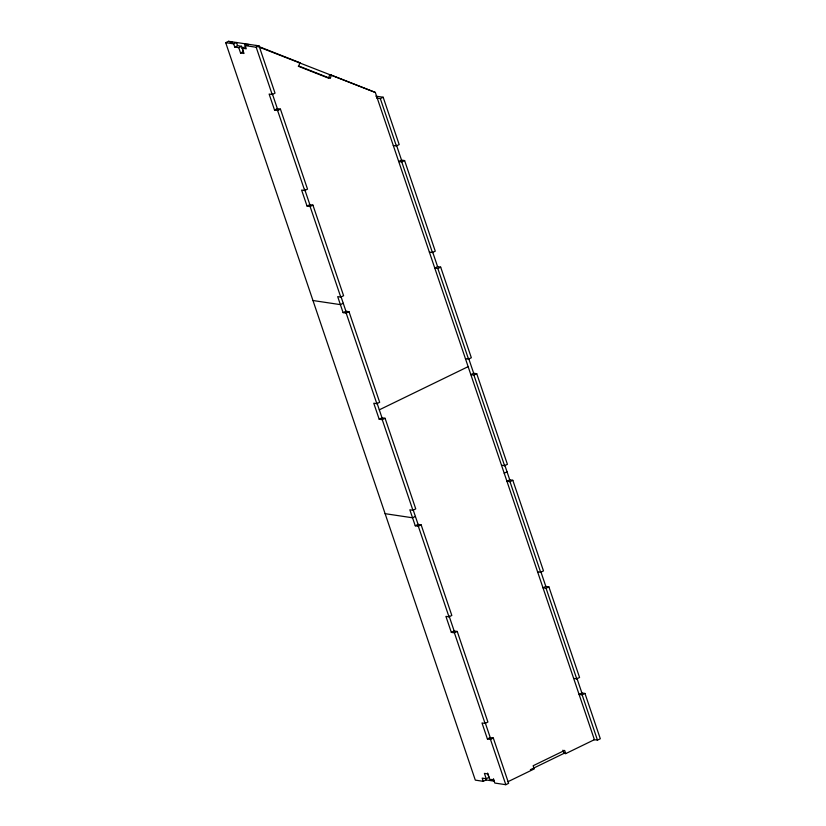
<?xml version="1.0" encoding="UTF-8"?>
<svg xmlns="http://www.w3.org/2000/svg" width="826" height="826" viewBox="0 0 826 826"><rect width="100%" height="100%" fill="white"/><g stroke="black" fill="none" stroke-linecap="round" stroke-linejoin="round"><path stroke-width="1.24" d="M255.957 45.42L299.921 62.735L298.826 66.028L330.276 78.418L331.371 75.125L375.324 92.44L594.4 739.673L565.738 753.611L564.013 753.353L562.929 750.153M486.101 779.94L483.262 781.324L475.301 780.126L225.694 42.673L228.523 41.3L259.034 45.874L275.027 93.142L272.198 94.525L269.121 94.061L274.531 110.044L277.608 110.508L280.437 109.135L307.52 189.144L304.691 190.517L301.614 190.063L307.035 206.046L310.101 206.51L312.93 205.127L343.595 295.718L340.766 297.102L337.689 296.637L343.1 312.631L346.177 313.085L349.006 311.712L379.671 402.303L376.842 403.677L373.765 403.222L379.175 419.205L382.252 419.67L385.081 418.286L415.746 508.878L412.917 510.261L409.841 509.797L415.251 525.79L418.328 526.245L421.157 524.871L451.822 615.463L448.993 616.836L445.916 616.382L451.326 632.365L454.403 632.83L457.232 631.446L487.898 722.038L485.058 723.421L481.992 722.957L487.402 738.94L490.479 739.404L493.308 738.021L508.64 783.327L505.811 784.7L494.774 783.048L493.432 778.722M233.655 43.871L236.484 42.498L237.568 45.688L241.595 46.297L243.391 51.594L240.552 52.967L238.766 47.671L234.739 47.072L233.655 43.871L225.694 42.673M234.739 47.072L237.568 45.688M238.766 47.671L241.595 46.297M247.996 44.222L245.167 45.595L256.194 47.258L259.034 45.874M240.552 52.967L244.011 53.483L242.214 48.187L245.054 46.814M274.531 110.044L277.371 108.671L280.437 109.135M376.656 98.067L380.332 98.614L383.171 97.241L399.185 144.581L396.356 145.954L393.29 145.5M307.035 206.046L309.864 204.672L312.93 205.127M404.606 160.564L401.529 160.11L398.7 161.483L401.766 161.948L404.606 160.564L435.261 251.156L432.432 252.539L429.365 252.075M343.234 303.256L340.395 304.629L312.961 300.519M343.1 312.631L345.939 311.247L349.006 311.712M440.681 267.149L437.604 266.684L434.775 268.068L437.842 268.522L440.681 267.149L471.336 357.741L468.507 359.114L465.441 358.66M379.31 409.83L468.146 366.651M379.175 419.205L382.015 417.832L385.081 418.286M476.747 373.724L473.68 373.259L470.851 374.643L473.917 375.107L476.747 373.724L507.412 464.315L504.583 465.699L501.506 465.234M415.385 516.415L412.546 517.788L385.112 513.679M504.221 473.226L507.05 471.852M415.251 525.79L418.09 524.407L421.157 524.871M512.822 480.298L509.756 479.844L506.927 481.217L509.993 481.682L512.822 480.298L543.487 570.9L540.658 572.273L537.581 571.809M451.326 632.365L454.166 630.981L457.232 631.446M548.898 586.883L545.831 586.419L543.002 587.802L546.069 588.257L548.898 586.883L579.563 677.475L576.734 678.848L573.657 678.394M487.402 738.94L490.241 737.566L493.308 738.021M584.973 693.458L581.907 693.004L579.067 694.377L582.144 694.842L584.973 693.458L600.306 738.754L597.477 740.137L593.801 739.58M483.262 781.324L482.188 778.123L486.215 778.722L489.044 777.349L487.608 773.084M530.375 769.698L564.994 752.878M507.866 781.747L534.236 768.923L533.152 765.733L564.654 750.411L565.738 753.611M242.214 48.187L246.241 48.796L244.641 43.716L248.223 45.131M298.186 62.466L299.921 62.735M331.371 75.125L329.646 74.867L328.552 78.16L298.258 66.225M375.324 92.44L258.982 47.03M375.809 96.136L383.171 97.241M493.69 779.847L489.663 779.248L487.856 773.91L484.408 773.394L486.215 778.722M485.864 779.909L494.258 781.169M230.258 41.558L232.643 42.498M228.523 41.3L232.096 42.704M396.511 145.262L401.529 160.11M432.587 251.837L437.604 266.684M468.662 358.422L473.68 373.259M504.727 464.997L509.756 479.844M540.803 571.582L545.831 586.419M576.878 678.156L581.907 693.004M380.332 98.614L396.356 145.954M401.766 161.948L432.432 252.539M437.842 268.522L468.507 359.114M473.917 375.107L504.583 465.699M509.993 481.682L540.658 572.273M546.069 588.257L576.734 678.848M582.144 694.842L597.477 740.137M272.343 93.823L277.825 110.013M304.639 189.237L310.411 206.293M340.911 296.4L346.311 312.331M376.986 402.985L382.201 418.369M413.062 509.559L418.514 525.646M449.045 615.855L454.403 631.704M485.213 722.719L490.716 738.981M256.194 47.258L272.198 94.525M277.608 110.508L304.691 190.517M310.101 206.51L340.766 297.102M346.177 313.085L376.842 403.677M382.252 419.67L412.917 510.261M418.328 526.245L448.993 616.836M454.403 632.83L485.058 723.421M490.479 739.404L505.811 784.7"/></g></svg>
